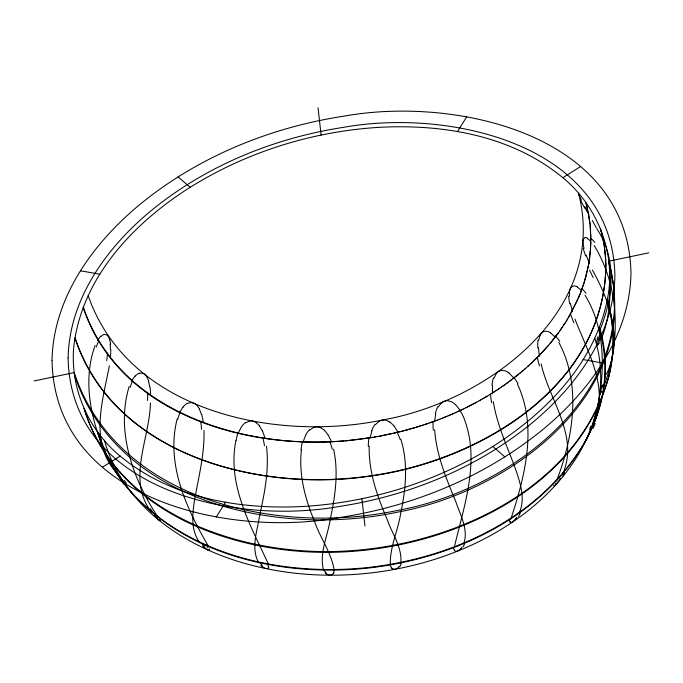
<?xml version="1.0" encoding="UTF-8"?>
<svg xmlns="http://www.w3.org/2000/svg" width="683" height="683" viewBox="0 0 683 683"><rect width="100%" height="100%" fill="white"/><g stroke="black" fill="none" stroke-linecap="round" stroke-linejoin="round"><path stroke-width="1.02" d="M590.795 240.681L590.257 225.586M110.859 349.816L110.484 357.03M605.906 268.607C601.834 390.394 474.565 463.176 365.926 476.734C256.151 491.743 113.549 454.272 75.104 337.82M599.887 392.546L600.775 389.028M454.152 547.877C464.022 505.54 480.9 459.796 463.484 416.989A68.684 58.072 -20.5 0 0 459.625 410.056M590.94 242.03L589.881 255.348M369.187 446.221C368.589 471.338 376.896 495.619 386.774 518.38C391.521 532.962 402.518 547.237 400.793 563.227M334.243 570.373C331.52 552.991 320.301 538.11 314.607 521.607C305.13 499.119 298.633 474.514 301.399 449.96M434.559 421.889L435.737 413.565M590.496 248.535L590.863 234.278M150.414 402.987C149.705 438.836 126.517 479.79 151.361 512.028M590.573 249.884L588.729 263.373M492.486 385.314L492.383 393.835M589.89 256.706L588.866 263.578L584.631 280.747M538.665 340.476L539.869 335.763M611.524 362.647C614.546 342.063 613.044 320.814 607.033 300.887C617.398 253.982 597.044 203.602 559.146 174.746C508.468 134.773 440.936 123.828 377.964 127.414C309.749 131.751 242.474 153.368 185.059 190.574C134.5 223.768 88.414 271.945 75.958 332.962C65.619 379.85 85.973 430.196 123.854 459.036C174.532 499.008 242.064 509.953 305.036 506.368C373.251 502.031 440.526 480.414 497.941 443.207C548.5 410.013 594.586 361.836 607.042 300.819M109.391 365.738C102.749 400.537 89.089 442.482 116.272 472.397M611.148 365.089L611.567 362.707M369.904 438.495L371.953 430.76M611.165 365.157L610.03 371.185M596.822 341.15C595.866 343.899 597.497 347.749 598.317 352.172C603.832 380.354 599.58 409.996 588.08 436.172M555.458 484.315L555.663 483.487M610.508 368.743C615.05 345.837 614.017 321.83 607.298 299.453M209.493 549.661L209.485 549.012M588.661 264.731L585.758 277.443L581.95 288.883M610.491 368.829L609.509 373.618M235.891 440.714C226.961 485.067 250.883 526.03 268.709 564.721M609.996 371.27L608.946 376.051M597.352 407.845C605.155 370.656 605.565 328.54 585.024 295.201M510.841 519.054C524.979 476.196 537.717 426.935 517.39 383.974M597.198 339.34L597.787 336.915M609.449 373.721L608.655 377.272M596.771 410.124L592.357 424.937L586.321 439.57M268.786 567.121L268.504 567.821A14.189 4.346 20.3 0 1 268.103 568.384M608.869 376.154C578.911 487.662 456.287 544.59 349.329 551.582C246.563 558.668 118.244 518.201 84.658 409.92M608.562 377.375C576.913 488.234 454.647 544.513 347.51 550.925C244.847 557.448 117.399 516.297 83.941 408.34M302.817 442.524L305.617 435.344M177.136 419.106C165.662 463.911 186.442 508.698 208.648 546.648M584.4 282.088L580.644 292.375M599.529 330.973C613.001 298.104 617.714 259.941 596.882 228.848M493.946 378.237L496.148 373.849A8.725 6.839 -68.5 0 1 501.655 370.365L505.104 370.809A22.522 17.527 -59.8 0 1 509.074 373.029M129.121 386.629C115.487 431.545 133.159 479.816 158.157 517.398M596.327 416.954C606.538 388.738 607.879 357.218 598.948 328.48M595.909 418.107C606.982 389.284 608.562 356.757 599.452 327.183M601.407 387.227L602.252 384.956M593.869 423.503C609.688 387.893 587.423 351.813 574.992 319.063M556.525 480.96C573.25 437.521 581.728 385.178 558.839 342.431M595.482 419.26L596.327 417.159M581.634 290.224L578.27 298.172M595.047 420.404L595.9 418.312M594.603 421.556L595.465 419.464M606.419 374.301C623.075 339.775 609.996 301.374 592.443 270.126M95.125 345.47C82.899 378.664 90.105 415.503 102.945 447.382M604.378 379.466L605.633 376.299M594.15 422.7L595.021 420.617M580.302 293.707L571.534 312.003M593.689 423.836L594.56 421.77M463.808 543.77C468.658 529.47 460.248 514.871 455.766 501.604C446.272 478.535 436.352 454.946 434.644 429.761M594.099 422.914L592.742 426.115M593.74 423.801L592.246 427.251M593.365 424.715L591.751 428.386M586.023 440.211L586.287 439.647M601.33 338.981C609.953 317.826 610.952 294.339 609.441 271.817M592.596 426.474L592.212 427.327M577.869 299.495L568.299 317.697M591.239 429.522L592.152 427.473M179.313 413.036L183.044 406.923M592.093 427.609L591.837 428.164M603.362 387.748C620.932 342.559 619.976 287.372 594.15 245.496M590.727 430.649L591.64 428.608M590.197 431.776L591.119 429.744M590.59 430.879L589.002 434.157M519.012 513.334C525.645 499.734 520.574 484.145 516.117 470.707C507.964 447.911 497.19 425.791 493.305 401.698M589.446 433.261L590.052 432.006M562.638 474.002C579.568 436.463 549.012 399.828 541.175 363.937M586.757 439.032L586.279 439.98M588.635 434.9L589.506 433.133M587.662 436.864L586.851 438.486L587.815 436.488M588.003 436.258L588.951 434.251M587.431 437.368L588.387 435.37M131.469 381.105L135.166 375.846M333.56 573.02L333.005 573.831M587.235 437.607L583.188 445.085M586.262 439.587C587.286 437.632 586.603 438.998 586.39 439.417C582.164 448.407 577.135 457.004 571.449 465.149C558.873 483.18 543.224 498.957 525.876 512.412C486.8 542.575 439.69 561.375 391.274 569.972C341.577 578.672 289.737 576.785 241.278 562.374C219.26 555.783 197.976 546.52 178.545 534.2C171.945 530.051 164.842 524.911 159.224 520.378C159.352 520.472 159.481 520.574 159.617 520.668M586.04 439.826L581.242 448.347M570.997 313.292L566.241 321.095M438.281 406.906L441.303 403.021M97.438 340.527L100.717 336.19M560.401 478.177L559.3 480.012M601.706 391.017L601.031 392.076M599.469 342.695L598.607 344.01M582.915 445.325C537.914 520.105 450.515 559.24 366.31 568.273C282.651 576.734 189.242 556.594 131.119 492.008M567.71 318.97L563.355 325.586M216.255 517.022L225.535 502.201M457.465 131.58L466.745 116.759M580.943 448.586C534.994 520.378 450.234 558.395 367.744 567.539C285.656 576.179 194.937 557.311 135.456 496.72M565.609 322.35L560.316 330.034M516.894 517.091L515.793 518.662M399.495 566.139L398.684 567.18M558.327 481.515L555.979 484.589M562.681 326.833L559.531 331.144M462.092 546.963L461.025 548.364M559.599 331.272L552.923 339.878M558.805 332.373L552.06 340.954M375.351 424.664L379.014 421.343A8.742 7.889 -19.8 0 1 386.194 420.258L389.95 422.026M552.12 341.073L550.293 343.105M551.241 342.149L549.397 344.164M549.456 344.283L542.891 351.523M514.82 519.874L511.61 522.597M548.551 345.342L540.953 353.589M541.969 352.667L536.975 357.67M540.014 354.716L533.91 360.675M536.001 358.78L532.868 361.674M460.077 549.363L457.431 551.19L455.373 551.249A14.36 4.602 -29.9 0 1 454.869 550.771L454.434 550.046M532.911 361.768L529.709 364.628M530.811 363.74L531.861 362.758M309.638 430.025L313.651 427.481A8.725 7.846 12.5 0 1 320.839 427.78M529.743 364.722L527.558 366.575M528.676 365.695L526.473 367.539M526.508 367.625L524.288 369.452M597.864 344.83L597.463 345.103M525.415 368.589L519.823 373.217M522.094 371.432L523.212 370.493M520.975 372.372L506.982 383.112M518.713 374.233L515.264 376.982M397.813 568L395.124 569.272L392.657 568.939M512.933 378.783L514.103 377.887M511.755 379.68L509.39 381.447M508.195 382.326L505.77 383.974M505.787 384.059L502.125 386.535M332.288 574.48L329.804 575.206L327.029 574.394M504.583 384.922L500.895 387.381M245.521 422.786L249.585 421.061M498.428 389.037L500.912 387.457M267.958 568.376L265.841 568.58L262.989 567.283M499.674 388.294L497.181 389.865M495.926 390.685L497.19 389.942M495.943 390.761L492.153 393.092M494.688 391.572L490.881 393.886M102.544 467.163L120.242 456.039M562.758 177.742L580.456 166.618M571.97 286.467L574.181 285.938A22.599 12.029 -88.8 0 1 577.366 286.826M489.609 394.672L490.889 393.963M489.609 394.748L483.163 398.496M487.047 396.302L481.865 399.248M481.865 399.324L479.244 400.716M480.559 400.067L476.614 402.167M476.614 402.244L467.292 407.025M475.291 402.961L465.951 407.691M464.602 408.357L465.943 407.768M187.373 403.422L191.146 402.526A8.734 6.685 58.3 0 1 197.063 405.48L199.598 409.023M457.815 411.559L464.594 408.434M463.236 409.083L460.53 410.372M459.164 411.012L456.449 412.173M455.083 412.788L456.44 412.259M452.325 414.077L455.066 412.874M453.717 413.394L449.576 415.255M450.968 414.59L448.202 415.836M448.219 415.759L442.669 418.09M446.836 416.331L441.278 418.636M439.895 419.174L441.303 418.551M438.503 419.704L439.912 419.089M437.111 420.233L438.52 419.627M435.72 420.754L437.137 420.147M428.745 423.247L435.745 420.668M434.354 421.18L430.17 422.675M428.77 423.161L424.553 424.664M427.37 423.639L421.752 425.577M423.178 425.031L416.152 427.319M139.153 373.26L142.423 373.123A8.734 5.635 72.5 0 1 147.05 377.204M420.387 425.927L411.951 428.557M414.786 427.643L404.959 430.486M410.594 428.864L402.167 431.212M403.61 430.76L396.592 432.595M400.819 431.468L393.818 433.244M395.252 432.826L379.91 436.147M392.469 433.457L377.093 436.659M34.15 380.943L74.242 372.585M608.758 261.196L648.85 252.838M378.561 436.3L374.25 437.163M375.727 436.804L371.398 437.632M372.884 437.291L344.992 440.911M370.024 437.752C263.16 455.365 121.958 421.36 83.147 307.666M343.566 440.902C243.515 449.465 118.039 411.764 83.377 307.051M585.083 237.778L583.624 238.589A8.717 3.21 74.2 0 0 583.111 243.703M208.588 550.174L207.726 549.9M80.517 270.801L99.846 274.216M583.154 359.565L602.483 362.98M207.632 549.858L204.943 548.107M320.856 427.754L324.468 430.247M587.389 238.452L590.488 240.997M577.323 287.039L581.011 290.104M550.652 332.98L554.716 336.685M256.398 422.726L259.472 425.74M509.066 373.055L513.385 377.554M159.071 520.25L156.595 517.97M159.241 520.386C133.68 499.879 113.13 472.184 104.414 440.322M325.996 573.677L325.21 572.917M261.871 566.438L260.786 565.43M178.101 176.906L190.207 187.279M492.793 446.503L504.899 456.876M391.863 568.376L391.248 567.658M203.679 547.023L202.467 545.837M455.629 404.703L459.821 409.937M123.563 482.326L122.914 481.643M155.459 516.8L154.034 515.238M135.294 496.737L128.617 489.13M131.008 492.025L127.806 488.166M128.549 489.148L123.862 483.274M393.869 425.697L397.694 431.63M127.747 488.183L123.094 482.283M120.814 479.125C109.903 465.132 102.467 448.646 97.524 431.673M119.073 476.042L123.896 482.283M122.342 481.293L123.862 483.291M199.931 542.848C190.241 530.153 192.427 513.018 194.851 498.3C198.932 475.872 204.652 453.401 203.995 430.435M123.111 482.3L119.423 477.28M122.368 481.31L117.331 474.241M119.491 477.297L116.648 473.217M117.433 474.258L109.784 461.802L103.159 447.954M116.767 473.242L105.865 453.375L98.412 432.877M258.678 562.775C250.849 548.611 256.996 531.733 259.378 516.929C264.432 493.783 269.384 469.972 266.472 446.195M327.985 434.601L331.212 441.15M159.728 519.857L160.07 520.514M147.118 377.136L148.817 381.148M588.814 214.069L584.631 206.403M592.349 220.472L596.379 227.9M581.404 200.145L579.372 195.662M596.686 344.804L594.816 338.119M262.477 430.811L264.919 437.846M323.605 570.425C318.85 553.196 327.985 535.651 330.333 518.704C335.319 496.012 338.631 472.175 333.603 449.192M589.352 263.194L586.159 255.169M400.793 439.229C408.314 463.006 405.839 488.627 400.836 512.643C398.189 530.332 389.558 547.399 390.309 565.447A45.138 17.101 -19.1 0 0 391.53 567.479M88.175 295.671C128.78 412.165 276.205 442.652 384.392 419.644C487.252 400.947 608.766 311.32 578.595 193.468M572.516 311.687L570.39 303.431M75.019 338.409C114.351 456.227 259.677 492.426 370.391 475.803C478.86 460.957 606.606 385.511 605.821 262.81M510.611 522.077L510.525 521.351M201.741 414.385L203.329 421.949M74.259 372.798C117.066 501.407 279.253 535.643 397.754 510.38C510.56 490.121 643.864 390.719 608.801 261.589M74.584 375.36C117.476 503.806 279.723 537.333 397.941 512.071C510.457 491.726 644.052 392.776 609.023 263.758M109.784 339.733L110.595 344.001M600.374 228.515L600.664 229.565M600.442 228.677L601.236 231.674M585.946 202.749L586.279 204.465M583.999 248.433L583.017 243.643M586.219 203.747L587.739 210.577M601.023 230.777L601.774 233.799M586.748 205.762L587.952 211.61M601.569 232.886L602.03 234.875M602.09 235.012L602.278 235.942M602.338 236.087L602.517 237.018M602.577 237.155L602.978 239.187M602.807 238.239L603.2 240.271M588.157 211.884L589.958 224.255M588.362 212.917L590.018 223.443L590.65 232.937M603.251 240.399L603.61 242.465M603.456 241.492L603.806 243.558M539.442 356.244L538.409 347.758M603.857 243.677L604.165 245.769M604.037 244.779L604.335 246.879M604.378 246.981L604.651 249.107M150.055 386.826L150.627 394.074M604.54 248.091L605.283 254.742M604.831 250.328L605.753 261.598M318.047 107.794L321.104 135.072M361.896 498.71L364.953 525.987M605.42 255.954L605.727 260.513M569.374 296.209L569.511 291.317A8.717 4.602 84.8 0 1 571.978 286.484M605.778 261.666L605.889 267.394M96.32 346.964A72.961 38.487 71.7 0 1 98.361 341.867M124.391 484.554A44.967 5.071 61.9 0 1 122.812 483.265M124.075 482.864A14.198 0.982 56.5 0 1 123.896 482.821M126.423 483.188A46.145 2.083 50 0 1 124.204 480.414M107.555 353A68.505 18.808 88.5 0 1 106.744 360.744M110.142 344.027A22.607 9.357 84 0 1 110.373 349.551M109.69 339.81A8.751 4.371 84 0 0 106.642 334.866L104.098 334.363A23.999 12.021 79.6 0 0 100.888 336.634M130.112 387.372A73.107 48.544 58.3 0 1 132.203 381.754M150.269 508.664A45.607 2.083 51.2 0 1 152.437 511.593M159.668 520.13A14.112 1.161 45.5 0 1 159.856 520.455M157.124 518.235A14.437 1.947 40.6 0 1 156.031 517.133M157.107 516.732A46.307 8.503 38.3 0 1 154.332 513.633M147.596 392.196A68.36 30.214 77.6 0 1 147.562 400.503M148.433 381.242A22.539 12.832 72.5 0 1 149.603 386.74M135.345 376.102A23.674 15.282 67.5 0 1 139.119 373.191M177.768 419.396A73.26 56.279 41.5 0 1 179.706 413.258M206.428 545.188A45.437 8.461 39.5 0 1 207.974 547.937M209.391 549.602A14.283 2.997 33.6 0 1 209.314 550.046M205.267 548.116A14.283 3.56 28.1 0 1 204.08 547.117M204.678 546.272A45.599 13.233 25.5 0 1 201.903 543.369M200.708 421.215A69.273 41.014 65.3 0 1 201.494 429.308M199.291 409.151A22.462 15.752 59 0 1 201.348 414.402M183.172 407.042A23.751 18.099 52.5 0 1 187.287 403.303M236.062 440.748A73.414 61.171 19.5 0 1 237.667 434.132L241.184 427.216A23.828 20.08 32.4 0 1 245.368 422.623M267.642 564.32A45.266 13.464 26.5 0 1 268.334 566.933M263.288 567.266A14.369 4.747 14.4 0 1 262.152 566.446M262.298 565.404A45.752 16.58 11.3 0 1 259.89 562.826M262.818 437.752A69.128 49.389 50.5 0 1 264.475 445.828M259.233 425.876A22.616 18.082 41.7 0 1 262.161 430.879M249.585 421.052A8.734 7.436 39.3 0 1 256.373 422.76M301.058 449.943A72.261 61.803 -6.9 0 1 302.245 442.447M333.885 570.314A45.095 16.759 12.2 0 1 333.791 573.011M333.099 573.848A14.095 5.123 5.9 0 1 332.467 574.505M327.251 574.343A14.454 5.353 -0.3 0 1 326.252 573.686M326.081 572.661A45.915 18.031 -3.8 0 1 324.152 570.348M329.744 441.372A68.983 55.255 31.4 0 1 332.245 449.226M324.314 430.375A22.735 19.542 18.4 0 1 327.772 434.687M305.532 435.319A23.914 21.088 5.5 0 1 309.39 429.838M368.325 446.358A72.415 60.258 -33.7 0 1 368.82 438.546M401.023 563.219A44.933 18.151 -3 0 1 400.221 566.164M398.838 567.18A14.01 5.293 -9.2 0 1 398.018 568.017M392.776 568.862A14.275 5.233 -15.3 0 1 392.016 568.367M396.883 431.912A68.812 58.2 6.8 0 1 400.127 439.382M389.865 422.12A22.667 19.867 -10.3 0 1 393.741 425.774M371.74 430.717A23.99 21.053 -24.6 0 1 375.001 424.467M433.329 430.256A72.56 55.545 -55.5 0 1 433.031 422.265M464.568 543.6A45.53 17.852 -18.5 0 1 463.245 546.776M461.238 548.321A14.147 4.926 -24.1 0 1 460.351 549.311M454.229 550.182A45.291 14.591 -33.7 0 1 453.521 548.253M455.587 404.746A22.59 19.175 -38.1 0 0 451.523 401.809L447.843 400.665A8.725 7.539 -48.1 0 0 441.312 403.03M435.387 413.556A23.666 19.653 -50.1 0 1 437.829 406.718M491.683 402.791A72.705 47.964 -72.2 0 1 490.531 394.757M520.284 512.762A45.368 15.274 -33.3 0 1 518.551 516.399M516.066 518.542A14.061 3.902 -38.2 0 1 515.136 519.746M510.867 522.495A14.445 3.381 -43.5 0 1 510.568 522.162M509.74 522.154A45.454 10.279 -47.1 0 1 509.544 520.284M513.676 377.298A68.539 54.853 -45 0 1 517.936 383.59M492.016 385.391A23.743 17.621 -69 0 1 493.382 378.083M539.502 365.96A72.859 38.035 -85.5 0 1 537.495 358.029M564.5 472.534A45.198 10.928 -46.8 0 1 562.536 476.7M559.71 479.679A14.223 2.433 -50.9 0 1 558.745 481.208M555.356 484.836A14.292 1.631 -55.7 0 1 555.253 484.606M554.033 486.176A45.607 4.448 -59.3 0 1 553.973 485.05M555.33 335.857A68.394 48.792 -64 0 1 559.77 341.432M550.703 332.877A22.676 15.205 -75.9 0 0 546.938 331.272L544.078 331.392A8.734 5.848 -83.3 0 0 539.911 335.797M537.854 347.971A23.82 14.753 -83.4 0 1 537.991 340.399M573.763 322.641A73.004 26.432 83.1 0 1 570.937 314.94M595.166 423.46A45.829 5.327 -59 0 1 593.126 428.369M589.941 432.629A14.138 0.478 -62.6 0 1 588.951 434.661M587.226 437.572A14.386 0.461 -66.9 0 1 586.825 438.426M590.838 426.175A45.77 2.51 -70.4 0 1 589.6 429.197M581.685 288.525A68.249 40.306 -78.8 0 1 586.04 293.314M569.81 303.884A23.905 11.252 84.8 0 1 568.632 296.226M593.177 277.563A73.158 13.933 72.4 0 1 589.566 270.169M599.964 394.518A45.667 1.648 -70.2 0 1 601.313 390.932M600.835 389.412A14.044 1.733 -73.3 0 1 601.407 387.748M601.049 391.692A14.471 2.809 -77.4 0 1 600.519 392.443M603.217 384.828A45.932 10.125 -80.8 0 1 601.689 388.311M590.855 238.41A68.104 29.992 88.9 0 1 594.833 242.354M585.075 237.684A22.718 8.469 80 0 1 587.363 238.119M585.732 256.005A23.76 7.274 74.2 0 1 583.256 248.603M579.175 195.509A8.819 1.938 62.1 0 1 578.373 193.212M584.947 208.46A23.222 3.253 63.8 0 1 580.755 200.589M585.937 209.203A73.312 1.409 61.7 0 1 587.474 212.131M598.41 339.272A45.496 9.203 -80.7 0 1 599.939 333.791M596.959 341.287A14.189 4.115 -83.6 0 1 597.318 339.536M598.521 343.848A14.283 5.157 -87.6 0 1 597.864 344.65M600.716 337.419A46.085 17.895 88.8 0 1 599.025 341.244M52.028 360.3C54.52 500.067 228.071 537.7 339.152 517.62C412.6 506.385 484.008 477.323 541.884 430.324C589.087 391.718 629.726 336.668 630.972 273.482C628.48 133.714 454.929 96.081 343.848 116.161C270.4 127.397 198.992 156.458 141.116 203.457C93.912 242.064 53.274 297.122 52.028 360.3M68.112 357.892C70.46 489.89 234.371 525.432 339.289 506.47C408.647 495.858 476.085 468.41 530.751 424.023C575.334 387.56 613.71 335.566 614.888 275.889C612.54 143.891 448.629 108.349 343.711 127.311C274.353 137.932 206.915 165.371 152.249 209.758C107.666 246.221 69.29 298.215 68.112 357.892"/></g></svg>
